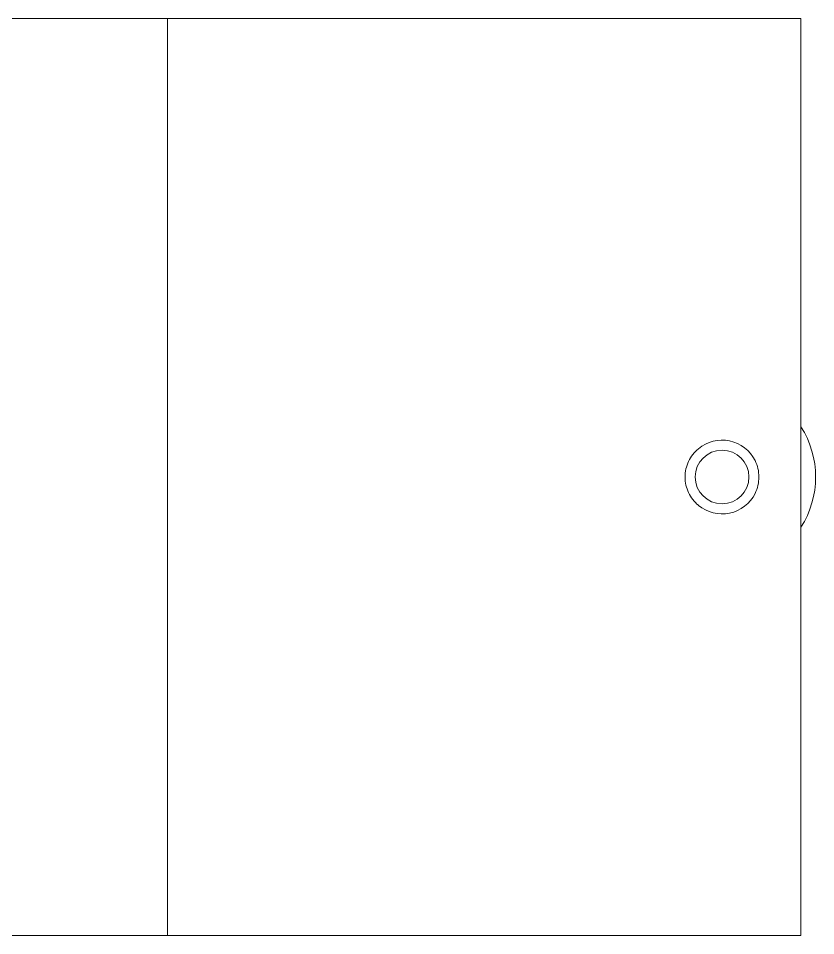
# Model space of a CAD drawing. Header units: inches. Extents: x 0.1 to 10.9, y 0.1 to 8.4.
# Drawn here: x 8.195 to 9.28, y 5.084 to 6.334 of the extents above; entities that cross this region are included whole.
import ezdxf

# ---------------------------------------------------------------- set-up
doc = ezdxf.new("R2010")
doc.units = ezdxf.units.IN
doc.header["$MEASUREMENT"] = 0

msp = doc.modelspace()

# ---------------------------------------------------------------- linework, layer by layer
at = {"color": 7, "linetype": 'Continuous', "lineweight": 18}
for p, q in [((8.3978, 6.3338), (8.1378, 6.3338)), ((8.3978, 5.0838), (8.3978, 6.3338)), ((8.3978, 6.3338), (8.4563, 6.3338)), ((8.4563, 6.3338), (8.6478, 6.3338)), ((8.6478, 6.3338), (9.0151, 6.3338)), ((9.0151, 6.3338), (9.1206, 6.3338)), ((9.1206, 6.3338), (9.1978, 6.3338)), ((9.1978, 6.3338), (9.2603, 6.3338)), ((9.2603, 5.0838), (9.2603, 6.3338)), ((8.3978, 5.0838), (8.1378, 5.0838)), ((8.4563, 5.0838), (8.3978, 5.0838)), ((8.6478, 5.0838), (8.4563, 5.0838)), ((9.0151, 5.0838), (8.6478, 5.0838)), ((9.1206, 5.0838), (9.0151, 5.0838)), ((9.1978, 5.0838), (9.1206, 5.0838)), ((9.2603, 5.0838), (9.1978, 5.0838))]:
    msp.add_line(p, q, dxfattribs=at)
msp.add_circle((9.1528, 5.7088), 0.0366, dxfattribs=at)
for radius, start, end in [(0.1275, 327.4729, 32.5271), (0.0502, 26.4244, 129.7568), (0.0503, 230.2432, 333.5756)]:
    msp.add_arc((9.1528, 5.7088), radius, start, end, dxfattribs=at)
for points, knots in [([(9.1206, 5.6702), (9.1178, 5.6725), (9.1152, 5.6752), (9.1108, 5.681), (9.1088, 5.6842), (9.1057, 5.6908), (9.1045, 5.6942), (9.1029, 5.7015), (9.1025, 5.7051), (9.1025, 5.7124), (9.1029, 5.7161), (9.1045, 5.7233), (9.1057, 5.7268), (9.1104, 5.7368), (9.1149, 5.7427), (9.1206, 5.7474)], [0, 0, 0, 0, 0.125, 0.125, 0.25, 0.25, 0.375, 0.375, 0.5, 0.5, 0.625, 0.625, 0.75, 0.75, 1, 1, 1, 1]), ([(9.1978, 5.7312), (9.1995, 5.7277), (9.2008, 5.7241), (9.2026, 5.7166), (9.203, 5.7127), (9.203, 5.705), (9.2026, 5.7011), (9.2008, 5.6936), (9.1995, 5.6899), (9.1978, 5.6864)], [0, 0, 0, 0, 0.25, 0.25, 0.5, 0.5, 0.75, 0.75, 1, 1, 1, 1])]:
    msp.add_open_spline(points, degree=3, knots=knots, dxfattribs=at)

doc.saveas('drawing.dxf')
